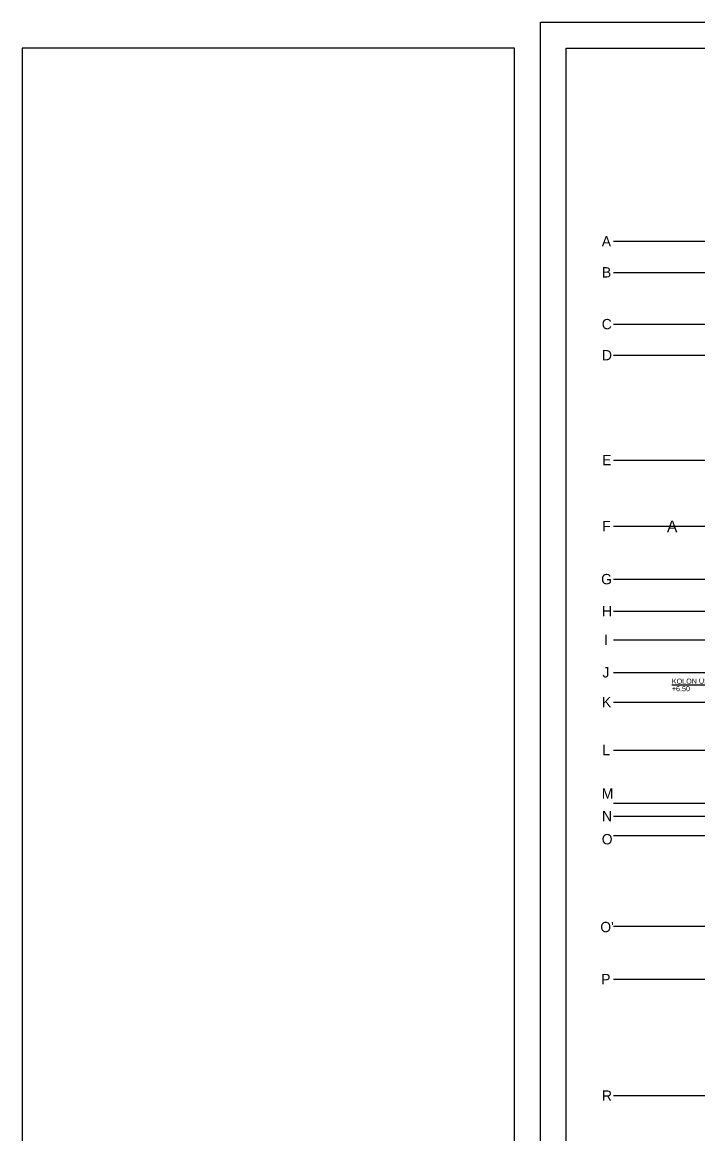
# Model space of a CAD drawing. Header units: millimetres. Extents: x -471670 to -452584, y -75378 to -66578.
# Drawn here: x -471670 to -469058, y -70875 to -66578 of the extents above; entities that cross this region are included whole.
import ezdxf

# ---------------------------------------------------------------- set-up
doc = ezdxf.new("R2010")
doc.units = ezdxf.units.MM
for name, color, linetype in [('KM Aks', 7, 'Continuous'), ('KM Kesit Simge', 7, 'Continuous'), ('TABLO', 7, 'Continuous'), ('VM Aks Markası', 7, 'Continuous'), ('VM Kolon İzi', 7, 'Continuous'), ('xref_antet-100$0$ANTET1', 7, 'Continuous')]:
    doc.layers.add(name, color=color, linetype=linetype)

msp = doc.modelspace()

# ---------------------------------------------------------------- linework, layer by layer
at = {"layer": 'KM Aks'}
for p, q in [((-469386.6, -67423.6), (-455515.4, -67423.6)), ((-469386.6, -67543.6), (-455515.4, -67543.6)), ((-469386.6, -67743.6), (-455515.4, -67743.6)), ((-469386.6, -67863.6), (-455515.4, -67863.6)), ((-469386.6, -68268.6), (-455515.4, -68268.6)), ((-469386.6, -68523.6), (-455515.4, -68523.6)), ((-469386.6, -68728.6), (-455515.4, -68728.6)), ((-469386.6, -68852.6), (-455515.4, -68852.6)), ((-469386.6, -68963.6), (-455515.4, -68963.6)), ((-469386.6, -69088.6), (-455515.4, -69088.6)), ((-469386.6, -69203.6), (-455515.4, -69203.6)), ((-469386.6, -69388.6), (-455515.4, -69388.6)), ((-469386.6, -69593.6), (-455515.4, -69593.6)), ((-469386.6, -69643.6), (-455515.4, -69643.6)), ((-469386.6, -69718.6), (-455515.4, -69718.6)), ((-469386.6, -70068.6), (-455515.4, -70068.6)), ((-469386.6, -70273.6), (-455515.4, -70273.6)), ((-469386.6, -70723.6), (-455515.4, -70723.6))]:
    msp.add_line(p, q, dxfattribs=at)
at = {"layer": 'TABLO'}
for points in [[(-469669.6, -66577.6), (-452583.6, -66577.6), (-452583.6, -75377.6), (-469669.6, -75377.6)], [(-469569.6, -66677.6), (-452683.6, -66677.6), (-452683.6, -75277.6), (-469569.6, -75277.6)]]:
    msp.add_lwpolyline(points, close=True, dxfattribs=at)
at = {"layer": 'VM Kolon İzi'}
msp.add_lwpolyline([(-468951.7, -69088.6), (-468984.5, -69138.2), (-469161.9, -69138.2)], dxfattribs=at)
at = {"layer": 'xref_antet-100$0$ANTET1'}
msp.add_lwpolyline([(-469769.6, -75277.6), (-469769.6, -66677.6), (-471669.6, -66677.6), (-471669.6, -75277.6)], close=True, dxfattribs=at)

# ---------------------------------------------------------------- texts
at = {"layer": 'KM Kesit Simge'}
msp.add_text('A', height=45, dxfattribs=at).set_placement((-469180.9, -68547.2))
at = {"layer": 'VM Aks Markası'}
for s, p in [('A', (-469432.5, -67443.6)), ('B', (-469431.6, -67563.6)), ('C', (-469432.5, -67763.6)), ('D', (-469431.6, -67883.6)), ('E', (-469431.1, -68288.6)), ('F', (-469431.1, -68543.6)), ('G', (-469434.9, -68748.6)), ('H', (-469431.6, -68872.6)), ('I', (-469423.1, -68983.6)), ('J', (-469429.7, -69108.6)), ('K', (-469431.6, -69223.6)), ('L', (-469430.6, -69408.6)), ('M', (-469432.5, -69577)), ('N', (-469431.6, -69663.6)), ('O', (-469432.5, -69753.1)), ("O'", (-469438.1, -70092.4)), ('P', (-469434.5, -70293.6)), ('R', (-469431.6, -70743.6))]:
    msp.add_text(s, height=40, dxfattribs=at).set_placement(p)
at = {"layer": 'VM Kolon İzi'}
for s, p in [('KOLON ÜST KOTU', (-469161.8, -69132.9)), ('+6.50', (-469162, -69161.5))]:
    msp.add_text(s, height=20, dxfattribs=at).set_placement(p)

doc.saveas('drawing.dxf')
